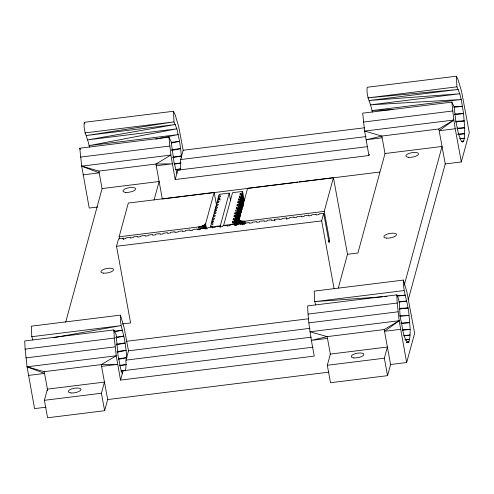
<?xml version="1.0" encoding="UTF-8"?>
<svg xmlns="http://www.w3.org/2000/svg" width="494" height="494" viewBox="0 0 494 494"><rect width="100%" height="100%" fill="white"/><g stroke="black" fill="none" stroke-linecap="round" stroke-linejoin="round"><path stroke-width="0.74" d="M239.967 224.146L239.17 219.237L247.605 188.282L333.425 177.655L347.498 254.305L338.31 288.008M113.873 329.912L114.299 338.087L116.232 355.773L101.258 364.603L107.667 399.56L104.623 410.712L47.591 417.776L44.386 400.307L47.43 389.136L44.225 371.667L27.059 366.814L25.126 349.135L24.7 340.959L113.873 329.912L116.096 334.345L118.041 355.618L120.666 368.635L122.271 373.711M65.708 322.063L102.091 188.572L98.886 171.103L81.701 166.126L79.762 148.219L168.936 137.171L171.14 141.55L174.147 163.039L177.025 173.425M122.45 323.947L130.601 322.94L116.535 246.284L118.585 238.756L123.062 238.201L123.339 239.72M119.536 239.077L119.122 236.805L128.317 203.059L214.168 192.425L216.675 206.084M123.062 238.201L122.87 238.898L125.828 238.534L126.019 237.836L130.49 237.281L130.299 237.978L133.257 237.614L133.448 236.916L137.919 236.36L137.733 237.058L140.691 236.694L140.883 235.996L145.353 235.44L145.162 236.138L148.12 235.774L148.311 235.076L152.782 234.52L152.59 235.218L155.554 234.848L155.74 234.156L160.217 233.6L160.025 234.298L162.983 233.928L163.174 233.23L167.645 232.68L167.454 233.378L170.418 233.007L170.603 232.31L175.08 231.76L174.888 232.458L177.846 232.087L178.038 231.39L182.508 230.84L182.317 231.538L185.275 231.167L185.466 230.47L189.937 229.92L189.752 230.612L192.709 230.247L192.901 229.549L197.372 228.994L197.18 229.691L200.138 229.327L200.329 228.629L204.8 228.074L204.609 228.771L207.573 228.407L207.758 227.709L212.235 227.154L212.043 227.851L215.001 227.487L215.193 226.789L219.663 226.233L219.472 226.931L222.43 226.567L222.621 225.869L227.092 225.313L226.907 226.011L229.864 225.647L230.056 224.949L234.527 224.393L234.335 225.091L237.293 224.727L237.484 224.029L241.955 223.473L241.77 224.171L244.728 223.807L244.919 223.109L249.39 222.553L249.198 223.251L252.156 222.88L252.348 222.189L256.818 221.633L256.627 222.331L259.591 221.96L259.776 221.269L264.253 220.713L264.062 221.411L267.019 221.04L267.211 220.343L271.681 219.793L271.49 220.491L274.448 220.12L274.639 219.422L279.11 218.873L278.925 219.571L281.883 219.2L282.074 218.502L286.545 217.953L286.823 219.466M104.623 410.712L101.418 393.243L104.462 382.072L47.43 389.136L47.696 390.593M154.066 200.07L159.124 181.502L155.919 164.039L170.875 155.079L168.936 137.171M315.765 304.909L314.721 301.643L314.19 291.127L403.363 280.079C402.9 292.152 408.427 303.291 409.032 315.32C409.65 324.132 411.317 333.345 408.847 341.996L407.778 342.694C402.727 336.71 402.764 327.911 400.967 320.575C398.633 312.14 401.227 302.563 396.799 294.862L307.626 305.91C308.133 322.823 311.072 339.526 314.277 356.1L120.53 380.096L123.086 370.716L313.005 347.189M125.204 370.926A22.736 3.52 82.9 0 0 126.013 364.733L125.97 360.126L128.508 350.82L123.988 327.139L120.437 315.123L31.264 326.17L31.795 336.692L32.839 339.958M369.327 154.109L368.938 155.53L175.191 179.532L177.747 170.152L367.666 146.625M179.865 170.362A22.736 3.52 82.9 0 0 180.674 164.162L180.631 159.556L183.169 150.25L178.674 126.668L175.172 114.738L173.462 111.273L84.289 122.321C82.943 131.262 88.148 138.561 89.395 147.119M214.168 192.425L205.732 223.381C204.078 226.079 200.397 226.536 197.538 227.092L119.122 236.805M212.161 222.621L211.883 221.108L212.34 219.435L214.198 219.206L214.501 218.089L212.642 218.323L212.92 219.836M212.642 218.323L213.099 216.65L214.958 216.415L215.261 215.304L213.402 215.532L213.68 217.045M213.402 215.532L213.859 213.859L215.717 213.63L216.02 212.513L214.161 212.741L214.439 214.26M214.161 212.741L214.618 211.068L216.477 210.839L216.78 209.722L214.921 209.956L215.199 211.469M214.921 209.956L215.378 208.283L217.237 208.054L217.539 206.937L215.687 207.165L215.964 208.678M215.687 207.165L216.137 205.492L217.996 205.263L218.299 204.146L216.446 204.38L216.724 205.893M216.446 204.38L216.897 202.707L218.756 202.472L219.064 201.361L217.206 201.589L217.484 203.102M217.206 201.589L217.663 199.916L219.515 199.687L219.824 198.569L217.965 198.798L218.243 200.311M217.965 198.798L218.422 197.125L220.275 196.896L220.583 195.778L218.725 196.013L219.003 197.526M218.725 196.013L219.182 194.34L229.21 193.098L230.568 200.496M220.552 227.277L220.287 225.844L229.21 193.098M234.23 222.115L233.773 223.788L231.914 224.017L231.803 224.418L223.634 225.431L232.557 192.679L242.585 191.437L242.134 193.111L240.275 193.339L239.973 194.457L241.825 194.228L241.375 195.902L239.516 196.13L239.207 197.248L241.066 197.013L240.609 198.687L238.756 198.921L238.448 200.033L240.306 199.804L239.849 201.478L237.997 201.706L237.688 202.824L239.547 202.596L239.09 204.269L237.231 204.497L236.929 205.609L238.787 205.381L238.33 207.054L236.472 207.282L236.169 208.4L238.028 208.172L237.571 209.845L235.712 210.073L235.41 211.191L237.268 210.957L236.811 212.63L234.953 212.865L234.65 213.976L236.509 213.748L236.052 215.421L234.193 215.65L233.89 216.767L235.749 216.539L235.292 218.212L233.434 218.441L233.131 219.552L234.99 219.324L234.533 220.997L232.674 221.226L232.371 222.343L234.23 222.115L234.786 225.141M286.545 217.953L286.353 218.644L289.311 218.28L289.503 217.582L293.973 217.027L293.782 217.724L296.746 217.36L296.931 216.662L301.408 216.106L301.217 216.804L304.174 216.44L304.366 215.742L308.836 215.186L308.645 215.884L311.609 215.52L311.794 214.822L316.265 214.266L316.08 214.964L319.038 214.6L319.229 213.902L323.7 213.346L329.127 242.943L329.665 240.986L324.231 211.395L333.425 177.655M334.043 288.422L321.65 220.88L323.7 213.346M327.312 365.264L330.356 354.087L327.145 336.624L309.985 331.77L399.158 320.723L406.661 362.516L390.587 364.51L387.549 375.662L330.517 382.726L327.312 365.264L384.344 358.193L387.389 347.023L384.184 329.56L399.158 320.723L397.225 303.038L396.799 294.862M372.322 112.07C371.074 103.512 365.863 96.213 367.209 87.271L456.382 76.224L456.925 86.833L459.784 93.78L461.211 99.522L463.551 113.577L464.712 127.785L464.372 138.258L463.65 141.142L462.625 142.142L461.359 141.204L458.481 133.868L455.808 121.147L454.066 106.5L451.862 102.122L362.689 113.169L364.628 131.083L381.806 136.054L385.017 153.523L357.897 253.014L347.498 254.305M404.253 285.143L442.05 146.459L438.845 128.99L453.801 120.036L451.862 102.122M408.266 299.636L445.248 163.94L442.05 146.459L385.017 153.523M406.661 362.516L414.639 333.24L406.914 292.09L403.363 280.079M445.248 163.94L461.322 161.952L469.3 132.67L461.594 91.618L458.092 79.688L456.382 76.224M455.227 128.761L453.801 120.036L439.16 130.749L455.227 128.761L461.322 161.952M399.158 320.723L384.499 331.32L400.566 329.331M171.288 143.05L179.569 141.327L176.864 128.829L173.999 121.882L173.462 111.273M171.56 150.516L180.631 148.626L179.569 141.327L171.19 142.365M116.053 344.911L125.093 343.027C123.951 333.58 119.659 324.799 120.437 315.123M117.109 352.234L126.106 350.37L125.093 343.027L116.708 344.065M115.571 337.834L123.84 336.148L116.22 337.093M155.752 139.135L178.285 134.572L89.111 145.619L176.864 128.829L87.691 139.876L175.401 124.5L86.228 135.547L173.999 121.882L84.826 132.929M172.357 157.79L181.384 155.968L180.631 148.626L171.48 149.762M118.529 359.323L126.81 357.662L126.106 350.37L116.961 351.5M114.108 331.832L122.432 330.22L114.046 331.258M174.234 164.267L181.032 162.977L174.166 163.78M119.597 365.832L126.402 364.553M53.673 337.63L120.968 325.645L31.795 336.692M175.741 169.806L180.291 169.016M121.042 371.179L125.6 370.401M456.925 86.833L367.752 97.88L458.321 89.451L369.148 100.498L459.784 93.78L370.611 104.827L461.211 99.522L372.038 110.57L392.736 109.588M454.11 107.315L462.495 106.278L454.06 106.679M80.559 157.092L169.732 146.045M363.485 122.043L452.658 110.996M454.406 114.713L463.551 113.577L455.067 113.929M183.169 150.25L364.665 127.767M97.639 207.005L89.223 208.042L81.701 166.126L170.875 155.079L175.191 179.532M453.801 120.036L364.628 131.083L368.938 155.53M172.999 157.006L181.384 155.968L181.508 158.024M455.925 121.956L464.311 120.919L455.857 121.265M180.631 159.556L365.961 136.603M98.886 171.103L155.919 164.039L172.307 163.81L156.234 165.799M438.845 128.99L381.806 136.054L366.054 139.808L382.128 137.82M83.134 174.857L99.201 172.863L81.701 166.126M457.092 128.73L464.712 127.785L457.055 128.144M175.71 169.504L180.285 168.942M457.876 134.553L464.731 133.701L457.815 134.102M459.797 138.826L464.372 138.258L459.778 138.598M461.365 141.426L463.65 141.142L461.365 141.352M102.091 188.572L159.124 181.502L162.328 198.989L182.237 196.519M183.768 196.334L297.857 182.2M299.389 182.008L379.793 172.048M211.883 221.108L213.741 220.88L213.439 221.997L211.58 222.226L211.123 223.899L212.982 223.671L212.679 224.782L210.821 225.011L210.364 226.684L212.222 226.456L212.111 226.857L220.287 225.844M324.231 211.395L244.876 221.201L240.806 220.942L239.133 219.595M116.535 246.284L321.65 220.88M328.133 241.177L329.665 240.986M403.894 290.596L314.721 301.643L382.313 296.814M397.732 296.116L405.358 295.171L396.904 295.776M399.14 302.044L406.766 301.105L399.09 301.538M25.126 349.135L114.299 338.087M308.052 314.085L397.225 303.038M126.495 341.311L308.75 318.735M399.634 309.016L408.019 307.978L399.59 308.367M25.929 357.903L115.102 346.856M308.849 322.854L398.022 311.807M399.887 316.45L409.032 315.32L399.782 315.697M128.508 350.82L310.004 328.331M46.041 407.192L34.561 408.612L27.059 366.814L116.232 355.773L120.53 380.096M118.43 358.706L126.81 357.662M401.35 323.656L409.736 322.619L400.517 323.002M125.97 360.126L311.3 337.167M44.225 371.667L101.258 364.603L117.646 364.374L101.573 366.369M384.184 329.56L327.145 336.624L311.393 340.378L327.466 338.384M28.467 375.421L44.54 373.433L27.059 366.814M119.536 365.356L126.396 364.504M402.456 330.307L410.082 329.362L402.431 329.733M121.018 370.895L125.593 370.327M403.944 335.846L410.039 335.093L403.894 335.457M405.049 339.971L409.619 339.403L405.031 339.749M330.356 354.087L387.389 347.023L390.587 364.51M44.386 400.307L101.418 393.243M107.667 399.56L328.961 372.143M384.616 296.653L386.919 296.486M177.747 170.152L178.087 170.776M79.762 148.219L80.392 149.466M84.289 122.321L84.857 123.475M384.344 358.193L387.549 375.662M274.639 219.422L274.917 220.942M242.585 191.437L244.252 200.521M242.134 193.111L243.801 202.194M241.825 194.228L243.635 204.065M241.375 195.902L243.314 206.498M241.066 197.013L242.733 206.097M240.275 193.339L240.553 194.858M244.876 221.201L245.296 223.479M240.609 198.687L242.276 207.77M240.306 199.804L242.116 209.641M239.516 196.13L239.794 197.643M243.943 221.25L244.499 224.282M239.849 201.478L241.659 211.315M239.547 202.596L241.356 212.432M243.054 221.244L243.61 224.282M238.756 198.921L239.034 200.434M242.227 221.195L242.782 224.227M239.09 204.269L240.757 213.346M238.787 205.381L240.597 215.223M237.997 201.706L238.275 203.219M241.473 221.09L242.171 224.881M238.33 207.054L240.14 216.897M240.806 220.942L241.368 223.973M238.028 208.172L239.831 218.008M237.231 204.497L237.509 206.01M240.245 220.744L240.8 223.782M239.788 220.509L240.479 224.301M237.571 209.845L240.214 224.227M237.268 210.957L239.627 223.825M236.472 207.282L236.75 208.801M236.811 212.63L238.898 223.986M236.509 213.748L238.454 224.344M236.052 215.421L237.719 224.504M235.749 216.539L237.274 224.863M234.953 212.865L235.23 214.377M235.292 218.212L236.54 225.023M234.99 219.324L236.101 225.381M234.193 215.65L234.471 217.162M234.533 220.997L235.366 225.542M233.434 218.441L233.711 219.954M232.674 221.226L232.952 222.745M219.824 198.569L220.102 200.082M205.566 223.751L206.541 229.062M205.282 224.134L206.115 228.685M204.874 224.517L205.708 229.068M204.355 224.9L205.053 228.691M203.732 225.27L204.288 228.302M203.015 225.622L203.571 228.654M202.219 225.956L202.639 228.228M201.354 226.258L201.774 228.531M200.441 226.524L200.86 228.802M199.49 226.758L200.045 229.79M198.514 226.944L199.07 229.982M408.847 341.996L406.562 342.28L408.847 341.996M125.556 192.376A6.441 2.248 -10.4 0 0 135.591 189.153A6.441 2.248 -10.4 0 0 126.674 188.27A6.441 2.248 -10.4 0 0 125.556 192.376M386.469 238.096A6.441 2.248 -10.4 0 0 396.503 234.866A6.441 2.248 -10.4 0 0 387.586 233.989A6.441 2.248 -10.4 0 0 386.469 238.096M70.895 392.946A6.441 2.248 -10.4 0 0 80.93 389.717A6.441 2.248 -10.4 0 0 72.013 388.84A6.441 2.248 -10.4 0 0 70.895 392.946M103.542 273.139A6.441 2.248 -10.4 0 0 113.577 269.915A6.441 2.248 -10.4 0 0 104.666 269.032A6.441 2.248 -10.4 0 0 103.542 273.139M353.815 357.897A6.441 2.248 -10.4 0 0 363.85 354.673A6.441 2.248 -10.4 0 0 354.939 353.79A6.441 2.248 -10.4 0 0 353.815 357.897M408.476 157.333A6.441 2.248 -10.4 0 0 418.511 154.103A6.441 2.248 -10.4 0 0 409.6 153.226A6.441 2.248 -10.4 0 0 408.476 157.333"/></g></svg>
